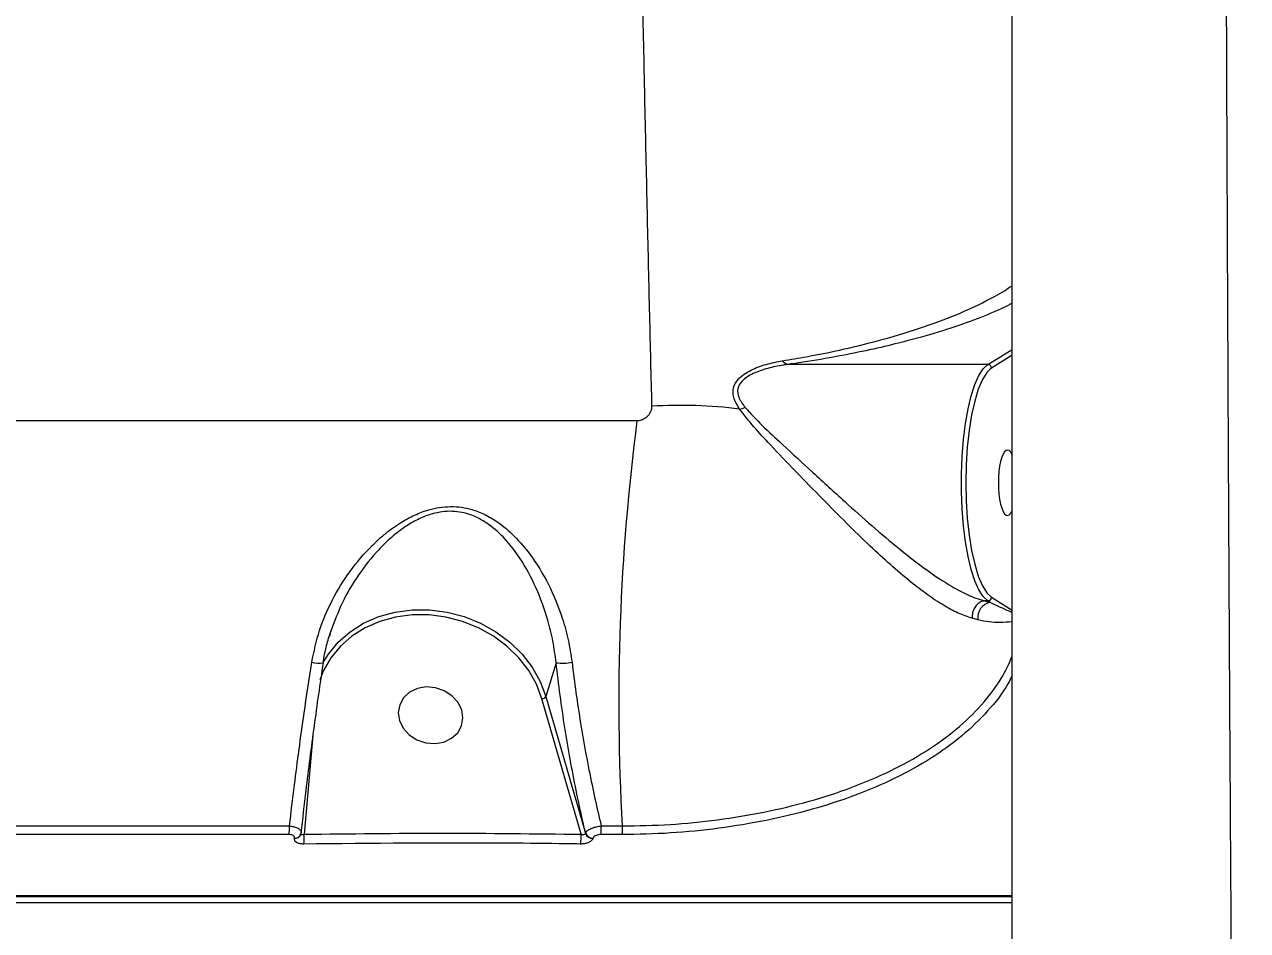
# Model space of a CAD drawing. Header units: millimetres. Extents: x -7735 to 7893, y -6545 to 6034.
# Drawn here: x 4801 to 4969.3, y -101.9 to 22.8 of the extents above; entities that cross this region are included whole.
import ezdxf

# ---------------------------------------------------------------- set-up
doc = ezdxf.new("R2010")
doc.units = ezdxf.units.MM
for name, color, linetype in [('DIKOM_ОБЪЕКТ', 7, 'Continuous'), ('DIKOM_РАЗМЕР_ЗОНА', 7, 'Continuous'), ('DIKOM_РАЗМЕР_ОБЪЕКТА', 7, 'Continuous')]:
    doc.layers.add(name, color=color, linetype=linetype)
doc.styles.add('style1', font='arial.ttf', dxfattribs={"width": 0.8})
doc.dimstyles.new('1-50', dxfattribs={"dimtxt": 300, "dimasz": 200, "dimexe": 100, "dimexo": 0, "dimgap": 100, "dimtad": 1, "dimtxsty": 'style1', "dimcen": 200, "dimclrd": 7, "dimclre": 7, "dimclrt": 7, "dimadec": 1, "dimazin": 2, "dimtfac": 1, "dimtmove": 0, "dimatfit": 2, "dimfxl": 0, "dimlwd": 25, "dimlwe": 18, "dimarcsym": 0})

# ---------------------------------------------------------------- blocks, each defined once
blk = doc.blocks.new('*D0')
at = {"layer": 'Defpoints', "color": 0, "transparency": 16777216}
for p in [(5893.22, 882.1), (-4595.74, 266.13), (5893.22, -5840.17)]:
    blk.add_point(p, dxfattribs=at)
at = {"layer": 'DIKOM_РАЗМЕР_ОБЪЕКТА', "color": 7, "lineweight": 18, "transparency": 16777216}
for p, q in [((5893.22, 882.1), (5893.22, -5940.17)), ((-4595.74, 266.13), (-4595.74, -5940.17))]:
    blk.add_line(p, q, dxfattribs=at)
at = {"layer": 'DIKOM_РАЗМЕР_ОБЪЕКТА', "color": 7, "lineweight": 25, "transparency": 16777216}
blk.add_line((-4395.74, -5840.17), (5693.22, -5840.17), dxfattribs=at)
at = {"layer": 'DIKOM_РАЗМЕР_ОБЪЕКТА', "color": 7, "transparency": 16777216}
for points in [[(-4395.74, -5806.84), (-4395.74, -5873.51), (-4595.74, -5840.17)], [(5693.22, -5806.84), (5693.22, -5873.51), (5893.22, -5840.17)]]:
    blk.add_solid(points, dxfattribs=at)
at = {"layer": 'DIKOM_РАЗМЕР_ОБЪЕКТА', "color": 7, "transparency": 16777216, "insert": (648.74, -5587), "char_height": 300, "attachment_point": 5, "style": 'style1'}
blk.add_mtext('10450', dxfattribs=at)
blk = doc.blocks.new('*D3')
at = {"layer": 'Defpoints', "color": 0, "transparency": 16777216}
for p in [(-6112.56, 266.13), (7893.22, 266.13), (7893.22, -6445.11)]:
    blk.add_point(p, dxfattribs=at)
at = {"layer": 'DIKOM_РАЗМЕР_ЗОНА', "color": 7, "lineweight": 18, "transparency": 16777216}
for p, q in [((-6112.56, 266.13), (-6112.56, -6545.11)), ((7893.22, 266.13), (7893.22, -6545.11))]:
    blk.add_line(p, q, dxfattribs=at)
at = {"layer": 'DIKOM_РАЗМЕР_ЗОНА', "color": 7, "lineweight": 25, "transparency": 16777216}
blk.add_line((-5912.56, -6445.11), (7693.22, -6445.11), dxfattribs=at)
at = {"layer": 'DIKOM_РАЗМЕР_ЗОНА', "color": 7, "transparency": 16777216}
for points in [[(-5912.56, -6411.77), (-5912.56, -6478.44), (-6112.56, -6445.11)], [(7693.22, -6411.77), (7693.22, -6478.44), (7893.22, -6445.11)]]:
    blk.add_solid(points, dxfattribs=at)
at = {"layer": 'DIKOM_РАЗМЕР_ЗОНА', "color": 7, "transparency": 16777216, "insert": (890.33, -6191.83), "char_height": 300, "attachment_point": 5, "style": 'style1'}
blk.add_mtext('13950', dxfattribs=at)

msp = doc.modelspace()

# ---------------------------------------------------------------- linework, layer by layer
at = {"layer": 'DIKOM_ОБЪЕКТ', "color": 7, "linetype": 'Continuous', "lineweight": 15}
for p, q in [((4933.551, -24.031), (4936.903, -21.95)), ((4936.903, -22.756), (4934.055, -24.524)), ((4933.551, -24.031), (4905.949, -24.031)), ((4934.055, -24.524), (4933.803, -24.716)), ((4737.848, -31.747), (4885.258, -31.747)), ((4933.413, -55.453), (4934.054, -56.06)), ((4933.093, -56.554), (4933.097, -56.554)), ((4933.551, -56.554), (4933.097, -56.554)), ((4933.097, -56.554), (4933.895, -56.767)), ((4933.895, -56.767), (4933.551, -56.554)), ((4934.054, -56.06), (4936.903, -57.829)), ((4932.165, -59.151), (4931.394, -58.946)), ((4874.122, -65.06), (4872.728, -69.696)), ((4877.56, -88.658), (4872.174, -70.017)), ((4872.728, -69.696), (4878.169, -88.527)), ((4840.639, -75.067), (4839.436, -88.658)), ((4774.952, -87.521), (4837.436, -87.521)), ((4880.335, -87.521), (4883.219, -87.521)), ((4837.35, -88.704), (4774.821, -88.704)), ((4839.006, -88.513), (4838.982, -88.647)), ((4878.169, -88.527), (4878.173, -88.513)), ((4883.166, -88.704), (4880.28, -88.704)), ((4838.128, -89.232), (4838.132, -89.217)), ((4879.203, -89.217), (4879.199, -89.232)), ((4659.227, -97.238), (4936.9, -97.238)), ((4659.485, -97.103), (4936.9, -97.103)), ((4936.899, -98.106), (4658.591, -98.106))]:
    msp.add_line(p, q, dxfattribs=at)
at = {"layer": 'DIKOM_ОБЪЕКТ', "color": 7, "linetype": 'Continuous', "lineweight": 15, "flags": 128}
for points in [[(4933.551, -56.554), (4932.92, -55.966), (4932.32, -55.039), (4931.763, -53.792), (4931.261, -52.252), (4930.824, -50.452), (4930.463, -48.433), (4930.185, -46.236), (4929.996, -43.911), (4929.901, -41.508), (4929.901, -39.077), (4929.996, -36.674), (4930.185, -34.348), (4930.463, -32.152), (4930.824, -30.132), (4931.261, -28.333), (4931.763, -26.793), (4932.32, -25.546), (4932.92, -24.619), (4933.551, -24.031)], [(4933.803, -24.716), (4933.411, -25.135), (4932.8, -26.112), (4932.237, -27.432), (4931.735, -29.062), (4931.306, -30.964), (4930.962, -33.091), (4930.71, -35.392), (4930.556, -37.812), (4930.504, -40.291), (4930.556, -42.77), (4930.71, -45.19), (4930.962, -47.491), (4931.306, -49.619), (4931.734, -51.521), (4932.236, -53.151), (4932.799, -54.471), (4933.41, -55.449), (4933.413, -55.453)], [(4872.174, -70.017), (4871.424, -68.025), (4870.355, -66.127), (4868.991, -64.363), (4867.362, -62.773), (4865.502, -61.391), (4863.454, -60.247), (4861.261, -59.367), (4858.972, -58.769), (4856.636, -58.466), (4854.306, -58.466), (4852.032, -58.769), (4849.863, -59.367), (4847.846, -60.247), (4846.027, -61.391), (4844.445, -62.773), (4843.134, -64.363), (4842.124, -66.127), (4841.623, -67.396)], [(4842.127, -64.92), (4842.781, -63.866), (4844.132, -62.226), (4845.764, -60.801), (4847.64, -59.621), (4849.719, -58.713), (4851.956, -58.096), (4854.302, -57.785), (4856.705, -57.785), (4859.113, -58.096), (4861.474, -58.713), (4863.735, -59.621), (4865.848, -60.801), (4867.765, -62.226), (4869.445, -63.866), (4870.852, -65.685), (4871.954, -67.642), (4872.728, -69.696)], [(4857.46, -76.177), (4858.677, -75.967), (4859.747, -75.458), (4860.583, -74.692), (4861.117, -73.731), (4861.306, -72.653), (4861.134, -71.545), (4860.616, -70.497), (4859.793, -69.594), (4858.732, -68.909), (4857.52, -68.497), (4856.254, -68.392), (4855.036, -68.603), (4853.966, -69.112), (4853.131, -69.877), (4852.597, -70.838), (4852.408, -71.916), (4852.58, -73.024), (4853.098, -74.072), (4853.921, -74.976), (4854.981, -75.661), (4856.194, -76.073), (4857.46, -76.177)]]:
    msp.add_lwpolyline(points, dxfattribs=at)
at = {"layer": 'DIKOM_ОБЪЕКТ', "color": 7, "linetype": 'Continuous', "lineweight": 15}
for centre, radius, start, end in [((4933.541, -24.546), 0.515, 2.44109, 88.90551), ((4891.22, -94.015), 64.366, 82.71505, 93.47601), ((4898.844, -27.56), 2.663, 281.64279, 298.5612), ((5185.888, -70.661), 303.139, 172.62442, 183.18833), ((4934.273, -58.861), 2.128, 100.23341, 187.82471), ((4933.541, -56.04), 0.514, 271.06911, 357.74981), ((4841.404, -61.707), 3.417, 254.63016, 281.10227), ((4875.029, -57.822), 7.295, 262.85602, 280.18209), ((4872.137, -69.314), 0.703, 272.9913, 327.16069), ((4833.949, -87.863), 3.503, 346.10644, 5.59125), ((4874.958, -87.865), 5.388, 351.03803, 3.65222), ((4838.176, -88.386), 0.847, 266.74897, 340.98447), ((4838.18, -88.371), 0.847, 266.74703, 340.98502), ((4835.279, -89.208), 4.194, 349.02615, 7.52921), ((4872.925, -89.074), 4.653, 348.43946, 5.12188), ((4879.181, -88.152), 1.08, 200.33164, 270.96162), ((4879.185, -88.138), 1.08, 200.33329, 270.96279)]:
    msp.add_arc(centre, radius, start, end, dxfattribs=at)
msp.add_ellipse((4936.244, -40.292), major_axis=(0, 4.5), ratio=0.2773245, start_param=5.7232856, end_param=9.9846777, dxfattribs=at)
for points, knots in [([(4969.28, 787.806), (4969.273, 787.829), (4969.228, 787.967), (4969.136, 787.346), (4969.009, 785.85), (4968.882, 783.303), (4968.754, 779.832), (4968.627, 775.454), (4968.501, 770.21), (4968.374, 764.14), (4968.246, 757.212), (4968.117, 749.361), (4967.988, 740.562), (4967.859, 730.806), (4967.732, 720.2), (4967.609, 708.873), (4967.491, 696.863), (4967.376, 684.22), (4967.265, 670.855), (4967.156, 656.659), (4967.049, 641.624), (4966.944, 625.754), (4966.844, 609.229), (4966.747, 592.249), (4966.657, 574.859), (4966.57, 557.108), (4966.486, 538.856), (4966.408, 519.959), (4966.333, 500.425), (4966.264, 480.272), (4966.199, 459.73), (4966.141, 439.035), (4966.09, 418.23), (4966.044, 397.354), (4966.004, 376.253), (4965.97, 354.762), (4965.944, 332.904), (4965.923, 310.71), (4965.911, 288.435), (4965.908, 265.128), (4965.912, 240.809), (4965.928, 215.523), (4965.954, 190.328), (4965.989, 165.31), (4966.032, 140.557), (4966.082, 117.285), (4966.136, 95.485), (4966.192, 75.113), (4966.254, 55.071), (4966.321, 35.208), (4966.395, 15.57), (4966.475, -3.802), (4966.559, -22.681), (4966.648, -40.844), (4966.739, -58.277), (4966.832, -74.98), (4966.929, -91.097), (4967.031, -106.744), (4967.137, -121.873), (4967.248, -136.443), (4967.362, -150.28), (4967.477, -163.238), (4967.596, -175.315), (4967.716, -186.522), (4967.839, -196.948), (4967.965, -206.662), (4968.095, -215.617), (4968.227, -223.776), (4968.359, -231.039), (4968.488, -237.329), (4968.614, -242.662), (4968.738, -247.066), (4968.862, -250.578), (4968.987, -253.234), (4969.115, -254.906), (4969.215, -255.666), (4969.267, -255.546), (4969.28, -255.517)], [0, 0, 0, 0, 0.0025359, 0.0157567, 0.0293568, 0.0429695, 0.0565822, 0.0701824, 0.0834235, 0.0966761, 0.1099286, 0.1231696, 0.1367966, 0.1504361, 0.1640757, 0.1777027, 0.1909449, 0.2041986, 0.2174522, 0.2306945, 0.2443218, 0.2579615, 0.2716013, 0.2852286, 0.2984537, 0.3116901, 0.3249266, 0.3381516, 0.3517597, 0.3653802, 0.3790007, 0.3926089, 0.4058351, 0.4190728, 0.4323104, 0.4455366, 0.4591469, 0.4727696, 0.4863924, 0.5000026, 0.5154396, 0.5309129, 0.5464046, 0.5618965, 0.5773699, 0.5928069, 0.6060504, 0.6193054, 0.6325603, 0.6458038, 0.6594322, 0.6730731, 0.6867139, 0.7003424, 0.7135632, 0.7267954, 0.7400275, 0.7532483, 0.7668518, 0.7804677, 0.7940837, 0.8076871, 0.8209296, 0.8341836, 0.8474376, 0.86068, 0.8743091, 0.8879507, 0.9015924, 0.9152216, 0.9284595, 0.9417089, 0.9549583, 0.968196, 0.9818205, 0.9954575, 1, 1, 1, 1]), ([(4936.903, -225.632), (4936.903, -225.656), (4936.903, -225.769), (4936.903, -225.121), (4936.903, -223.643), (4936.903, -221.194), (4936.903, -217.844), (4936.903, -213.602), (4936.903, -208.533), (4936.903, -202.667), (4936.903, -196.046), (4936.903, -188.628), (4936.903, -180.345), (4936.903, -171.177), (4936.903, -161.116), (4936.903, -150.275), (4936.903, -138.79), (4936.903, -126.7), (4936.903, -114.053), (4936.903, -100.753), (4936.903, -86.691), (4936.903, -71.862), (4936.903, -56.272), (4936.903, -40.097), (4936.903, -23.516), (4936.903, -6.569), (4936.903, 10.702), (4936.903, 28.413), (4936.903, 46.706), (4936.903, 65.57), (4936.903, 84.986), (4936.903, 104.732), (4936.903, 125.587), (4936.903, 147.557), (4936.903, 170.631), (4936.903, 194.092), (4936.903, 217.894), (4936.903, 241.98), (4936.903, 264.888), (4936.903, 286.558), (4936.903, 306.961), (4936.903, 327.294), (4936.903, 347.711), (4936.903, 368.178), (4936.903, 388.659), (4936.903, 408.917), (4936.903, 428.72), (4936.903, 448.044), (4936.903, 466.875), (4936.903, 485.36), (4936.903, 503.637), (4936.903, 521.663), (4936.903, 539.399), (4936.903, 556.638), (4936.903, 573.193), (4936.903, 589.052), (4936.903, 604.212), (4936.903, 618.791), (4936.903, 632.892), (4936.903, 646.469), (4936.903, 659.484), (4936.903, 671.78), (4936.903, 683.222), (4936.903, 693.81), (4936.903, 703.558), (4936.903, 712.552), (4936.903, 720.85), (4936.903, 728.409), (4936.903, 735.195), (4936.903, 741.125), (4936.903, 746.136), (4936.903, 750.244), (4936.903, 753.469), (4936.903, 755.869), (4936.903, 757.367), (4936.903, 758.031), (4936.903, 757.908), (4936.903, 757.882)], [0, 0, 0, 0, 0.0037494, 0.017002, 0.0302432, 0.0438692, 0.0575078, 0.0711465, 0.0847727, 0.0980153, 0.1112693, 0.1245233, 0.1377657, 0.1513942, 0.1650351, 0.1786761, 0.1923045, 0.2055259, 0.2187588, 0.2319916, 0.245213, 0.2588171, 0.2724335, 0.2860499, 0.299654, 0.3128981, 0.3261537, 0.3394094, 0.3526535, 0.3662824, 0.3799238, 0.3935653, 0.4071942, 0.4224934, 0.4378015, 0.4531008, 0.4687304, 0.4843694, 0.4999991, 0.5132249, 0.5264622, 0.5396996, 0.5529254, 0.5665357, 0.5801584, 0.5937811, 0.6073913, 0.620617, 0.6338541, 0.6470912, 0.6603169, 0.6739257, 0.6875468, 0.701168, 0.7147768, 0.7280197, 0.741274, 0.7545284, 0.7677712, 0.7813986, 0.7950385, 0.8086784, 0.8223058, 0.8355469, 0.8487994, 0.8620519, 0.875293, 0.8889199, 0.9025593, 0.9161988, 0.9298258, 0.9430502, 0.9562861, 0.969522, 0.9827463, 0.9963539, 1, 1, 1, 1]), ([(4737.207, 562.018), (4739.835, 557.886), (4745.093, 549.616), (4752.573, 536.296), (4759.731, 522.35), (4766.797, 507.142), (4773.704, 490.598), (4780.369, 472.659), (4786.508, 454.026), (4792.087, 434.787), (4797.073, 415.029), (4801.395, 395.022), (4805.048, 374.807), (4808.057, 354.439), (4810.453, 333.763), (4812.224, 312.877), (4813.355, 291.876), (4813.843, 270.403), (4813.629, 248.501), (4812.686, 226.228), (4811.027, 204.096), (4808.69, 182.5), (4805.706, 161.487), (4802.126, 141.085), (4797.933, 121.049), (4793.151, 101.472), (4787.808, 82.444), (4781.957, 64.143), (4775.616, 46.597), (4768.819, 29.802), (4761.554, 13.685), (4753.847, -1.668), (4745.765, -16.269), (4740.057, -25.272), (4737.207, -29.767)], [0, 0, 0, 0, 0.0284578, 0.0569511, 0.0854442, 0.1139019, 0.1459253, 0.1780518, 0.2102298, 0.2424062, 0.2745293, 0.3065503, 0.337558, 0.3686634, 0.3998176, 0.4309707, 0.4620735, 0.4930794, 0.5259479, 0.558875, 0.5918025, 0.6246716, 0.656167, 0.6877611, 0.7194068, 0.7510542, 0.7826522, 0.81415, 0.8450489, 0.876038, 0.9070736, 0.9381098, 0.9691003, 1, 1, 1, 1]), ([(4887.317, -29.767), (4887.216, -25.635), (4887.015, -17.365), (4886.708, -4.045), (4886.399, 9.9), (4886.077, 25.109), (4885.744, 41.653), (4885.405, 59.592), (4885.075, 78.224), (4884.763, 97.464), (4884.47, 117.222), (4884.206, 137.229), (4883.975, 157.443), (4883.781, 177.812), (4883.621, 198.487), (4883.5, 219.374), (4883.422, 240.375), (4883.387, 261.847), (4883.402, 283.749), (4883.468, 306.022), (4883.58, 328.154), (4883.737, 349.751), (4883.933, 370.763), (4884.161, 391.166), (4884.418, 411.202), (4884.702, 430.779), (4885.005, 449.807), (4885.323, 468.107), (4885.649, 485.654), (4885.98, 502.448), (4886.316, 518.566), (4886.653, 533.918), (4886.989, 548.52), (4887.208, 557.523), (4887.317, 562.018)], [0, 0, 0, 0, 0.02845805, 0.05695121, 0.08544429, 0.11390213, 0.14592548, 0.17805204, 0.21022998, 0.24240637, 0.27452946, 0.30655044, 0.33755814, 0.36866352, 0.39981777, 0.43097078, 0.46207349, 0.49307939, 0.52594796, 0.55887506, 0.59180254, 0.6246717, 0.65616701, 0.68776111, 0.71940676, 0.75105423, 0.78265209, 0.81415009, 0.84504889, 0.876038, 0.90707352, 0.93810966, 0.96910022, 1, 1, 1, 1]), ([(4905.298, -23.509), (4906.4, -23.327), (4909.731, -22.778), (4914.659, -21.739), (4920.349, -20.274), (4925.657, -18.594), (4930.443, -16.718), (4934, -14.952), (4936.097, -13.758), (4936.828, -13.203), (4936.903, -13.146)], [0, 0, 0, 0, 0.06580567, 0.19884353, 0.33209569, 0.50454607, 0.67760372, 0.85037653, 0.98461066, 1, 1, 1, 1]), ([(4936.903, -15.592), (4936.745, -15.68), (4935.685, -16.273), (4933.119, -17.363), (4929.123, -18.847), (4925.057, -20.09), (4921.08, -21.145), (4917.348, -22.023), (4912.98, -22.907), (4909.11, -23.573), (4906.663, -23.928), (4905.949, -24.031)], [0, 0, 0, 0, 0.02920036, 0.19524027, 0.36110078, 0.52637691, 0.61985329, 0.73131475, 0.84295174, 0.95415121, 1, 1, 1, 1]), ([(4899.382, -30.168), (4899.06, -29.635), (4898.475, -28.665), (4898.424, -27.209), (4899.219, -25.84), (4900.876, -24.756), (4903.02, -23.953), (4904.534, -23.658), (4905.298, -23.509)], [0, 0, 0, 0, 0.1672689, 0.3043231, 0.4416704, 0.6370337, 0.8167316, 1, 1, 1, 1]), ([(4905.941, -24.031), (4905.829, -23.987), (4905.623, -23.908), (4905.411, -23.673), (4905.314, -23.533), (4905.298, -23.509)], [0, 0, 0, 0, 0.4993347, 0.9155166, 1, 1, 1, 1]), ([(4905.941, -24.031), (4905.94, -24.031), (4905.771, -24.054), (4904.86, -24.187), (4903.232, -24.515), (4901.217, -25.219), (4899.69, -26.176), (4899.02, -27.366), (4899.181, -28.634), (4899.783, -29.448), (4900.117, -29.899)], [0, 0, 0, 0, 0.0002731, 0.0414272, 0.2242982, 0.4065795, 0.5849844, 0.7124824, 0.8404559, 1, 1, 1, 1]), ([(4905.949, -24.031), (4905.947, -24.031), (4905.945, -24.031), (4905.942, -24.031), (4905.941, -24.031), (4905.941, -24.031)], [0, 0, 0, 0, 0.4479823, 0.832161, 1, 1, 1, 1]), ([(4885.258, -31.747), (4885.36, -31.741), (4885.573, -31.729), (4885.975, -31.614), (4886.401, -31.399), (4886.912, -30.979), (4887.175, -30.545), (4887.304, -30.099), (4887.312, -29.899), (4887.317, -29.767)], [0, 0, 0, 0, 0.0768052, 0.1605593, 0.3174341, 0.4661398, 0.7625004, 0.8428441, 1, 1, 1, 1]), ([(4931.394, -58.946), (4930.766, -58.739), (4929.509, -58.323), (4927.411, -57.177), (4925.202, -55.709), (4922.761, -53.834), (4920.135, -51.595), (4917.177, -48.87), (4914.058, -45.835), (4910.626, -42.364), (4907.089, -38.738), (4903.927, -35.404), (4901.253, -32.58), (4900.005, -30.972), (4899.382, -30.168)], [0, 0, 0, 0, 0.064643, 0.1293348, 0.1963548, 0.2634137, 0.3430324, 0.4226944, 0.5180131, 0.6133826, 0.7266768, 0.8399827, 0.9200816, 1, 1, 1, 1]), ([(4900.117, -29.899), (4900.883, -30.74), (4902.416, -32.423), (4905.65, -35.362), (4909.423, -38.869), (4913.597, -42.661), (4917.597, -46.234), (4921.135, -49.237), (4924.406, -51.801), (4927.193, -53.752), (4929.703, -55.231), (4931.61, -56.113), (4932.703, -56.45), (4933.093, -56.554), (4933.093, -56.554)], [0, 0, 0, 0, 0.0903751, 0.1810093, 0.3101312, 0.4392102, 0.5457993, 0.6522911, 0.7371422, 0.8219039, 0.8907545, 0.9595278, 0.9999835, 1, 1, 1, 1]), ([(4840.498, -65.002), (4840.808, -63.526), (4841.427, -60.573), (4843.262, -56.369), (4845.661, -52.427), (4848.245, -49.389), (4850.685, -47.187), (4852.657, -45.781), (4854.634, -44.712), (4856.879, -43.859), (4859.617, -43.425), (4862.273, -43.816), (4864.355, -44.643), (4866.372, -45.834), (4868.481, -47.633), (4870.894, -50.493), (4873.175, -54.211), (4874.83, -58.256), (4875.853, -61.894), (4876.164, -63.966), (4876.319, -65.002)], [0, 0, 0, 0, 0.0727747, 0.1456236, 0.2220843, 0.2985181, 0.3409245, 0.3832935, 0.4164804, 0.4496066, 0.4986425, 0.5477896, 0.5808446, 0.6139646, 0.671083, 0.7283192, 0.8132046, 0.8980765, 0.9490478, 1, 1, 1, 1]), ([(4874.122, -65.06), (4873.995, -64.068), (4873.74, -62.071), (4872.876, -58.585), (4871.451, -54.669), (4869.497, -51.06), (4867.375, -48.247), (4865.543, -46.48), (4863.745, -45.291), (4861.91, -44.471), (4859.508, -44.074), (4857.031, -44.511), (4855.013, -45.351), (4853.223, -46.404), (4851.433, -47.788), (4849.211, -49.937), (4846.866, -52.907), (4844.634, -56.663), (4843.616, -59.393), (4843.13, -60.695)], [0, 0, 0, 0, 0.0558412, 0.1124065, 0.2047962, 0.2996039, 0.3609218, 0.4234306, 0.4576893, 0.4927909, 0.5429491, 0.5930335, 0.6273314, 0.6626304, 0.7080858, 0.7541997, 0.8374073, 0.9224383, 1, 1, 1, 1]), ([(4933.093, -56.554), (4932.91, -56.589), (4932.545, -56.659), (4932.045, -57.035), (4931.655, -57.563), (4931.423, -58.189), (4931.374, -58.666), (4931.391, -58.907), (4931.394, -58.946)], [0, 0, 0, 0, 0.1954746, 0.3910678, 0.5865635, 0.7820993, 0.9649415, 1, 1, 1, 1]), ([(4933.895, -56.767), (4934.417, -57.012), (4935.488, -57.514), (4936.424, -57.913), (4936.903, -58.117)], [0, 0, 0, 0, 0.4882723, 1, 1, 1, 1]), ([(4936.903, -59.423), (4936.34, -59.477), (4935.418, -59.567), (4933.758, -59.5), (4932.695, -59.267), (4932.165, -59.151)], [0, 0, 0, 0, 0.4390357, 0.7196729, 1, 1, 1, 1]), ([(4842.062, -65.079), (4842.196, -64.275), (4842.446, -62.783), (4842.918, -61.355), (4843.136, -60.696)], [0, 0, 0, 0, 0.5384869, 1, 1, 1, 1]), ([(4843.13, -60.695), (4843.117, -60.726), (4843.023, -60.953), (4842.979, -61.199), (4842.942, -61.411)], [0, 0, 0, 0, 0.13659989, 1, 1, 1, 1]), ([(4837.436, -87.521), (4837.657, -85.653), (4838.062, -82.214), (4838.746, -76.996), (4839.529, -71.348), (4840.141, -67.338), (4840.498, -65.002)], [0, 0, 0, 0, 0.2580796, 0.4750063, 0.6940761, 1, 1, 1, 1]), ([(4842.061, -65.06), (4841.845, -66.509), (4841.413, -69.407), (4840.799, -73.81), (4840.216, -78.224), (4839.598, -83.189), (4839.224, -86.559), (4839.006, -88.513)], [0, 0, 0, 0, 0.1825577, 0.3651179, 0.5530305, 0.7409454, 1, 1, 1, 1]), ([(4878.173, -88.513), (4877.732, -86.559), (4876.981, -83.229), (4876.057, -78.35), (4875.318, -73.98), (4874.66, -69.534), (4874.301, -66.551), (4874.122, -65.06)], [0, 0, 0, 0, 0.2590549, 0.441627, 0.6241966, 0.8120994, 1, 1, 1, 1]), ([(4876.319, -65.002), (4876.493, -66.395), (4876.84, -69.182), (4877.486, -73.416), (4878.222, -77.663), (4879.031, -81.772), (4879.747, -85.052), (4880.188, -86.905), (4880.335, -87.521)], [0, 0, 0, 0, 0.1827959, 0.3655934, 0.553748, 0.7419051, 0.9141923, 1, 1, 1, 1]), ([(4883.219, -87.521), (4885.413, -87.48), (4889.789, -87.397), (4896.357, -86.732), (4902.789, -85.673), (4908.978, -84.188), (4914.827, -82.291), (4920.215, -79.998), (4925.058, -77.321), (4929.277, -74.284), (4932.763, -70.916), (4935.383, -67.537), (4936.438, -65.201), (4936.903, -64.17)], [0, 0, 0, 0, 0.0930347, 0.1855147, 0.278016, 0.3710509, 0.4633687, 0.5563611, 0.6489905, 0.7414606, 0.8346218, 0.927034, 1, 1, 1, 1]), ([(4936.903, -66.751), (4936.711, -67.16), (4935.895, -68.898), (4933.611, -71.73), (4930.09, -75.18), (4925.787, -78.279), (4920.857, -81.014), (4915.367, -83.359), (4909.41, -85.298), (4903.1, -86.816), (4896.55, -87.897), (4889.858, -88.578), (4885.398, -88.662), (4883.166, -88.704)], [0, 0, 0, 0, 0.0298388, 0.1268165, 0.2240105, 0.3212212, 0.4181239, 0.5151011, 0.6122526, 0.709312, 0.8059275, 0.9028814, 1, 1, 1, 1]), ([(4837.436, -87.521), (4837.611, -87.543), (4838.001, -87.591), (4838.434, -87.738), (4838.786, -87.937), (4839.009, -88.173), (4839.042, -88.386), (4839.011, -88.498), (4839.006, -88.513)], [0, 0, 0, 0, 0.18053666, 0.40292559, 0.53101217, 0.7496606, 0.96641612, 1, 1, 1, 1]), ([(4878.173, -88.513), (4878.225, -88.421), (4878.334, -88.227), (4878.689, -87.984), (4879.143, -87.774), (4879.679, -87.604), (4880.115, -87.549), (4880.335, -87.521)], [0, 0, 0, 0, 0.2044076, 0.4301244, 0.5634, 0.7803725, 1, 1, 1, 1]), ([(4883.219, -87.521), (4883.222, -87.631), (4883.23, -87.851), (4883.221, -88.19), (4883.201, -88.495), (4883.177, -88.634), (4883.166, -88.704)], [0, 0, 0, 0, 0.250002, 0.5000103, 0.7500166, 1, 1, 1, 1]), ([(4838.132, -89.217), (4838.135, -89.208), (4838.152, -89.14), (4838.138, -89.015), (4838.028, -88.884), (4837.852, -88.783), (4837.634, -88.717), (4837.438, -88.708), (4837.35, -88.704)], [0, 0, 0, 0, 0.0340236, 0.2522433, 0.4704656, 0.5979877, 0.8191734, 1, 1, 1, 1]), ([(4838.997, -88.586), (4839.006, -88.613), (4839.025, -88.667), (4839.126, -88.703), (4839.267, -88.704), (4839.379, -88.674), (4839.436, -88.658)], [0, 0, 0, 0, 0.2329996, 0.476948, 0.734532, 1, 1, 1, 1]), ([(4839.436, -88.658), (4845.782, -88.583), (4858.474, -88.431), (4871.198, -88.583), (4877.56, -88.658)], [0, 0, 0, 0, 0.4999173, 1, 1, 1, 1]), ([(4877.56, -88.658), (4877.622, -88.674), (4877.745, -88.704), (4877.922, -88.704), (4878.063, -88.665), (4878.145, -88.6), (4878.162, -88.548), (4878.169, -88.527)], [0, 0, 0, 0, 0.2318117, 0.4563218, 0.6692977, 0.8723214, 1, 1, 1, 1]), ([(4880.28, -88.704), (4880.278, -88.704), (4880.168, -88.704), (4879.945, -88.724), (4879.678, -88.8), (4879.451, -88.91), (4879.277, -89.046), (4879.227, -89.162), (4879.203, -89.217)], [0, 0, 0, 0, 0.0044565, 0.2199166, 0.4356961, 0.5683009, 0.7938516, 1, 1, 1, 1]), ([(4839.396, -90.006), (4839.229, -90), (4838.894, -89.988), (4838.481, -89.855), (4838.203, -89.655), (4838.094, -89.434), (4838.119, -89.288), (4838.128, -89.232)], [0, 0, 0, 0, 0.2183151, 0.4368201, 0.6530092, 0.8657434, 1, 1, 1, 1]), ([(4877.484, -90.006), (4876.827, -89.996), (4873.539, -89.946), (4860.829, -89.799), (4848.801, -89.916), (4839.396, -90.006)], [0, 0, 0, 0, 0.0517203, 0.2585603, 1, 1, 1, 1]), ([(4879.199, -89.232), (4879.178, -89.288), (4879.122, -89.434), (4878.888, -89.655), (4878.495, -89.855), (4878.003, -89.988), (4877.657, -90), (4877.484, -90.006)], [0, 0, 0, 0, 0.1342521, 0.3470604, 0.5633087, 0.7818137, 1, 1, 1, 1])]:
    msp.add_open_spline(points, degree=3, knots=knots, dxfattribs=at)

# ---------------------------------------------------------------- dimensions: what is measured, and where the dimension line sits
at = {"layer": 'DIKOM_РАЗМЕР_ЗОНА'}
dim = msp.add_linear_dim(base=(7893.216, -6445.106), p1=(-6112.558, 266.125), p2=(7893.216, 266.125), text='13950', dimstyle='1-50', dxfattribs=at)
dim.commit()
dim.dimension.update_dxf_attribs({"geometry": '*D3', "text_midpoint": (890.329, -6445.106), "dimtype": 160})
at = {"layer": 'DIKOM_РАЗМЕР_ОБЪЕКТА'}
dim = msp.add_linear_dim(base=(5893.216, -5840.173), p1=(-4595.736, 266.125), p2=(5893.216, 882.098), text='10450', dimstyle='1-50', dxfattribs=at)
dim.commit()
dim.dimension.update_dxf_attribs({"geometry": '*D0', "text_midpoint": (648.74, -5840.173), "dimtype": 160})

doc.saveas('drawing.dxf')
